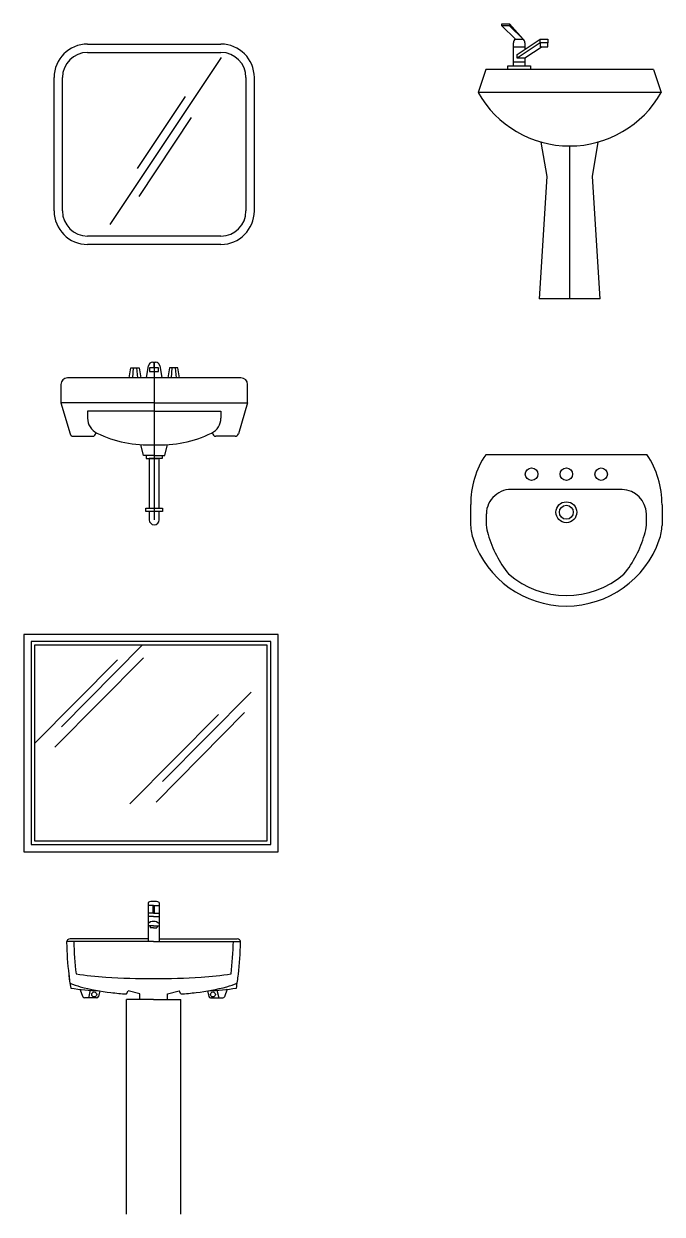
# Model space of a CAD drawing. Header units: millimetres. Extents: x -6501 to 5540, y 8531 to 19979.
# Drawn here: x -6467 to -4632, y 12587 to 16006 of the extents above; entities that cross this region are included whole.
import ezdxf

# ---------------------------------------------------------------- set-up
doc = ezdxf.new("R2010")
doc.units = ezdxf.units.MM
doc.styles.add('ATTR', font='romans.shx', dxfattribs={"width": 0.8, "height": 0.7})

# ---------------------------------------------------------------- blocks, each defined once
blk = doc.blocks.new('md-lavabo7')
for p, q in [((-191.8, 1380.7), (191.8, 1380.7)), ((-191.8, 1356.7), (191.8, 1356.7)), ((192.4, 1342.2), (-127.2, 862.8)), ((-287.6, 901.3), (-287.6, 1284.8)), ((-263.7, 901.3), (-263.7, 1284.8)), ((263.7, 1284.8), (263.7, 901.3)), ((287.6, 1284.8), (287.6, 901.3)), ((89.1, 1230.4), (-49.1, 1023.2)), ((106.3, 1169.8), (-44.6, 943.4)), ((191.8, 829.4), (-191.8, 829.4)), ((191.8, 805.4), (-191.8, 805.4)), ((-72.2, 422), (-67.4, 450.8)), ((-67.4, 450.8), (-43.4, 450.8)), ((-60.2, 450.8), (-62.6, 422)), ((-50.6, 450.8), (-48.2, 422)), ((-43.4, 450.8), (-38.6, 422)), ((-22.1, 422.6), (-16.4, 456.9)), ((-13.4, 450.5), (-13.4, 440.3)), ((12.4, 450.5), (-13.4, 450.5)), ((0, 467), (0, 14.4)), ((0, 450.5), (0, 467)), ((12.4, 440.3), (12.4, 450.5)), ((15.9, 456.9), (21.7, 422.6)), ((43.4, 450.8), (38.6, 422)), ((67.4, 450.8), (43.4, 450.8)), ((50.6, 450.8), (48.2, 422)), ((60.2, 450.8), (62.6, 422)), ((72.2, 422), (67.4, 450.8)), ((0, 421.9), (-249.3, 421.9)), ((-13.4, 440.3), (12.4, 440.3)), ((249.3, 421.9), (0, 421.9)), ((-268.5, 402.7), (-268.5, 350)), ((268.5, 350), (268.5, 402.7)), ((-268.5, 350), (-241.8, 260.9)), ((0, 350), (-268.5, 350)), ((0, 350), (268.5, 350)), ((268.5, 350), (241.8, 260.9)), ((-191.8, 326), (-191.8, 306.5)), ((0, 326), (-191.8, 326)), ((0, 326), (191.8, 326)), ((191.8, 326), (191.8, 306.5)), ((-232.6, 254.1), (-177.4, 254.1)), ((-167.8, 263.7), (-167.8, 265)), ((167.8, 263.7), (167.8, 265)), ((232.6, 254.1), (177.4, 254.1)), ((-30.8, 198.7), (-38.3, 230.6)), ((30.6, 198.7), (38.1, 230.6)), ((0, 198.7), (-30.8, 198.7)), ((-23.2, 198.7), (-23.2, 190.2)), ((-23.2, 190.2), (10, 190.2)), ((-14.4, 190.2), (-14.4, 47.6)), ((0, 190.2), (-14.4, 190.2)), ((23, 190.2), (-10.2, 190.2)), ((23.2, 190.2), (-10, 190.2)), ((-0.2, 198.7), (30.6, 198.7)), ((14.4, 47.6), (14.4, 190.5)), ((23, 198.7), (23, 190.2)), ((23.2, 198.7), (23.2, 190.2)), ((-24, 38.4), (-24, 47.6)), ((-24, 47.6), (23.4, 47.6)), ((23.4, 38.4), (-24, 38.4)), ((-14.4, 38.4), (-14.4, 14.4)), ((0, 38.4), (0, 14.4)), ((14.4, 14.4), (14.4, 38.4)), ((23.4, 47.6), (23.4, 38.4))]:
    blk.add_line(p, q)
for centre, radius, start, end in [((-191.8, 1284.8), 95.9, 90, 180), ((191.8, 1284.8), 95.9, 0, 90), ((-191.8, 1284.8), 71.9, 90, 180), ((191.8, 1284.8), 71.9, 0, 90), ((-191.8, 901.3), 95.9, 180, 270), ((-191.8, 901.3), 71.9, 180, 270), ((191.8, 901.3), 71.9, 270, 0), ((191.8, 901.3), 95.9, 270, 0), ((-4.5, 454.9), 12.1, 89.0735, 170.5377), ((-2.2, 592), 124.9, 269.0735, 270.9265), ((1.8, 592), 124.9, 269.0735, 270.9265), ((4, 454.9), 12.1, 9.4623, 90.9265), ((-249.3, 402.7), 19.2, 90, 180), ((249.3, 402.7), 19.2, 0, 90), ((-143.8, 306.5), 47.9, 180, 244.1021), ((143.8, 306.5), 47.9, 295.8979, 0), ((-232.6, 263.7), 9.59, 196.6992, 270), ((-177.4, 263.7), 9.59, 270, 0), ((-18, 565.7), 336.1, 244.1021, 273.0665), ((18, 565.7), 336.1, 266.9335, 295.8979), ((177.4, 263.7), 9.59, 180, 270), ((232.6, 263.7), 9.59, 270, 343.3008), ((0, 14.4), 14.4, 180, 0)]:
    blk.add_arc(centre, radius, start, end)
blk = doc.blocks.new('mb-lavabo8')
for p, q in [((-451.2, 1665.6), (-451.2, 1041)), ((279.8, 1665.6), (-451.2, 1665.6)), ((-430.3, 1644.8), (-430.3, 1061.8)), ((259, 1644.8), (-430.3, 1644.8)), ((259, 1061.8), (259, 1644.8)), ((279.8, 1041), (279.8, 1665.6)), ((-419.9, 1634.4), (-419.9, 1072.2)), ((248.6, 1634.4), (-419.9, 1634.4)), ((-110.7, 1634.4), (-342.7, 1400)), ((248.6, 1072.2), (248.6, 1634.4)), ((-182.1, 1592.7), (-419.9, 1352.5)), ((-107.1, 1598), (-361.5, 1341.1)), ((202, 1499.7), (-52.3, 1242.8)), ((183.3, 1440.9), (-71.1, 1183.9)), ((108.3, 1435.5), (-146.1, 1178.6)), ((-430.3, 1061.8), (259, 1061.8)), ((-419.9, 1072.2), (248.6, 1072.2)), ((-451.2, 1041), (279.8, 1041)), ((-93.7, 895.7), (-93.7, 783.5)), ((-62.5, 895.7), (-62.5, 783.5)), ((-78.1, 886.5), (-93.7, 886.5)), ((-78.1, 865), (-93.7, 865)), ((-80.2, 886.5), (-80.2, 865)), ((-78.1, 886.5), (-62.5, 886.5)), ((-78.1, 865), (-62.5, 865)), ((-76, 886.5), (-76, 865)), ((-78.1, 854.8), (-93.7, 854.8)), ((-78.1, 828.2), (-93.7, 828.2)), ((-89.1, 828.2), (-87.2, 822.2)), ((-78.1, 822.2), (-87.2, 822.2)), ((-78.1, 854.8), (-62.5, 854.8)), ((-78.1, 828.2), (-62.5, 828.2)), ((-78.1, 822.2), (-69, 822.2)), ((-67.1, 828.2), (-69, 822.2)), ((-93.7, 791.2), (-317.8, 791.2)), ((-62.5, 791.2), (161.7, 791.2)), ((-78.1, 783.5), (-327.9, 783.5)), ((-78.1, 783.5), (171.7, 783.5)), ((-289.9, 646.2), (-281.7, 624.7)), ((-241.8, 621.4), (-276.9, 621.4)), ((-259.9, 643.3), (-265.5, 621.4)), ((-232.7, 641.2), (-236.8, 625.3)), ((-156.1, 632.6), (-151.3, 641.3)), ((-156.1, 0), (-156.1, 616.4)), ((-78.1, 616.4), (-156.1, 616.4)), ((-117.6, 633.3), (-151.3, 641.3)), ((-117.6, 616.4), (-117.6, 633.3)), ((-78.1, 616.4), (0, 616.4)), ((-38.5, 633.3), (-4.8, 641.3)), ((-38.5, 616.4), (-38.5, 633.3)), ((0, 632.6), (-4.8, 641.3)), ((0, 0), (0, 616.4)), ((76.5, 641.2), (80.6, 625.3)), ((85.7, 621.4), (120.7, 621.4)), ((103.7, 643.3), (109.3, 621.4)), ((133.7, 646.2), (125.6, 624.7))]:
    blk.add_line(p, q)
for centre in [(-248.6, 631.3), (92.5, 631.3)]:
    blk.add_circle(centre, 7.04)
for centre, radius, start, end in [((-78.1, 854.3), 44.2, 90, 110.681), ((-78.1, 854.3), 44.2, 69.319, 90), ((-78.1, 819.1), 22, 90, 135.2499), ((-78.1, 819.1), 22, 44.7501, 90), ((-317.8, 780.7), 10.4, 90, 181.6206), ((161.7, 780.7), 10.4, 358.3794, 90), ((769.6, 811.5), 1098.3, 181.6206, 186.4017), ((769.6, 811.5), 1077.5, 181.4896, 186.4655), ((-925.8, 811.5), 1077.5, 353.5345, 358.5104), ((-925.8, 811.5), 1098.3, 353.5983, 358.3794), ((262.3, 754.6), 587.9, 186.4017, 188.9211), ((262.3, 754.6), 587.9, 186.4017, 190.3143), ((-145, 1751.6), 1072.8, 261.6371, 266.266), ((-11.2, 1751.6), 1072.8, 273.734, 278.3629), ((-418.5, 754.6), 587.9, 349.6857, 353.5983), ((-220.6, 904.8), 260.5, 247.9424, 254.8441), ((-135, 1220.8), 587.9, 254.8441, 263.5983), ((-78.4, 2772.3), 2095.7, 266.266, 270), ((-77.8, 2772.3), 2095.7, 269.9919, 270), ((-77.8, 2772.3), 2095.7, 270, 273.734), ((-21.2, 1220.8), 587.9, 276.4017, 285.1559), ((64.4, 904.8), 260.5, 285.1559, 292.0576), ((-174.1, 1712.7), 1072.8, 262.3994, 266.704), ((-276.9, 626.6), 5.2, 200.8305, 270), ((-241.8, 626.6), 5.2, 270, 345.644), ((-78.1, 1728.1), 1098.3, 263.5983, 265.9237), ((-78.1, 1728.1), 1098.3, 274.0763, 276.4017), ((18, 1712.7), 1072.8, 273.296, 277.6006), ((85.7, 626.6), 5.2, 194.356, 270), ((120.7, 626.6), 5.2, 270, 339.1695)]:
    blk.add_arc(centre, radius, start, end)
blk = doc.blocks.new('md-lavabo9')
for p, q in [((-194.4, 789.6), (-172.4, 789.6)), ((-194.4, 784.2), (-194.4, 789.6)), ((-172.4, 789.6), (-172.4, 784.2)), ((-134, 745.8), (-172.4, 789.6)), ((-172.4, 784.2), (-194.4, 784.2)), ((-194.4, 784.2), (-156, 745.8)), ((-172.4, 784.2), (-134, 745.8)), ((-161.5, 669), (-161.5, 734.8)), ((-161.5, 723.8), (-128.6, 723.8)), ((-156, 745.8), (-134, 745.8)), ((-150.5, 701.9), (-84.7, 745.8)), ((-84.7, 734.8), (-150.5, 690.9)), ((-128.6, 734.8), (-128.6, 716.4)), ((-79.3, 723.8), (-128.6, 690.9)), ((-84.7, 734.8), (-84.7, 745.8)), ((-84.7, 745.8), (-62.8, 745.8)), ((-84.7, 734.8), (-84.7, 723.8)), ((-62.8, 734.8), (-84.7, 734.8)), ((-84.7, 723.8), (-62.8, 723.8)), ((-62.8, 745.8), (-62.8, 734.8)), ((-62.8, 723.8), (-62.8, 734.8)), ((-150.5, 690.9), (-150.5, 701.9)), ((-128.6, 690.9), (-150.5, 690.9)), ((-128.6, 690.8), (-128.6, 669)), ((-241.3, 658), (-263.2, 592.2)), ((241.3, 658), (-241.3, 658)), ((-177.9, 658), (-177.9, 669)), ((-177.9, 669), (-112.1, 669)), ((-112.1, 658), (-177.9, 658)), ((-161.5, 680), (-128.6, 680)), ((-112.1, 669), (-112.1, 658)), ((241.3, 658), (263.2, 592.2)), ((263.2, 592.2), (-263.2, 592.2)), ((-82.3, 450), (-65.8, 351)), ((65.8, 351), (82.3, 450)), ((0, 438.7), (0, 0)), ((-65.8, 351), (-87.7, 0)), ((87.7, 0), (65.8, 351)), ((87.7, 0), (-87.7, 0))]:
    blk.add_line(p, q)
for centre, start, end in [((-149, 735.4), 124.053, 182.8169), ((-141, 735.4), 357.1831, 55.947)]:
    blk.add_arc(centre, 12.5, start, end)
blk.add_ellipse((0, 741.1), major_axis=(0.4, 302.4), ratio=1, start_param=2.086654, end_param=4.198953)
at = {"style": 'ATTR', "width": 0.8, "flags": 9}
blk.add_attdef('ESTCODE', (-145, 658), '', height=15.4, dxfattribs=at)
at = {"style": 'ATTR', "oblique": -180, "text_generation_flag": 4, "width": 0.8, "flags": 9}
blk.add_attdef('ESTCODE', (0, 0), '', height=15.4, rotation=180, dxfattribs=at)
blk = doc.blocks.new('mb-lavabo9')
for p, q in [((-231.8, 0), (231.8, 0)), ((160, -99.9), (-151.7, -99.9)), ((-275, -202.9), (-275, -143.5)), ((-230, -169.6), (-230, -201.9)), ((230, -202.3), (230, -170)), ((275, -144), (275, -203.4))]:
    blk.add_line(p, q)
for centre, radius in [((-99.9, -55.9), 18), ((0.1, -55.9), 18), ((100.1, -56), 18), ((0, -165.5), 30), ((0, -165.5), 20)]:
    blk.add_circle(centre, radius)
for centre, radius, start, end in [((-22.1, -141.4), 252.9, 146.0175, 180.4915), ((22.1, -141.4), 252.9, 359.4091, 33.9929), ((-158.2, -171.5), 71.8, 84.7739, 178.5126), ((158.2, -171.7), 71.8, 1.3881, 88.5126), ((-131, -196.9), 144.2, 182.3839, 199.2085), ((-131, -196.9), 99.2, 182.8844, 199.2085), ((130.9, -197.2), 99.2, 340.6921, 357.0162), ((130.9, -197.2), 144.2, 340.6921, 357.5167), ((73.9, -146.4), 309.9, 195.5714, 219.2798), ((-73.9, -146.3), 309.9, 320.6208, 344.3292), ((0, -152.2), 282.6, 199.0397, 340.8609), ((0, -152.2), 252.6, 228.915, 310.9856)]:
    blk.add_arc(centre, radius, start, end)

msp = doc.modelspace()

# ---------------------------------------------------------------- block references
for name, p in [('md-lavabo9', (-4898.1, 15216.6)), ('md-lavabo7', (-6092, 14567.2)), ('mb-lavabo9', (-4907.5, 14768.6)), ('mb-lavabo8', (-6015.8, 12586.8))]:
    msp.add_blockref(name, p)

doc.saveas('drawing.dxf')
